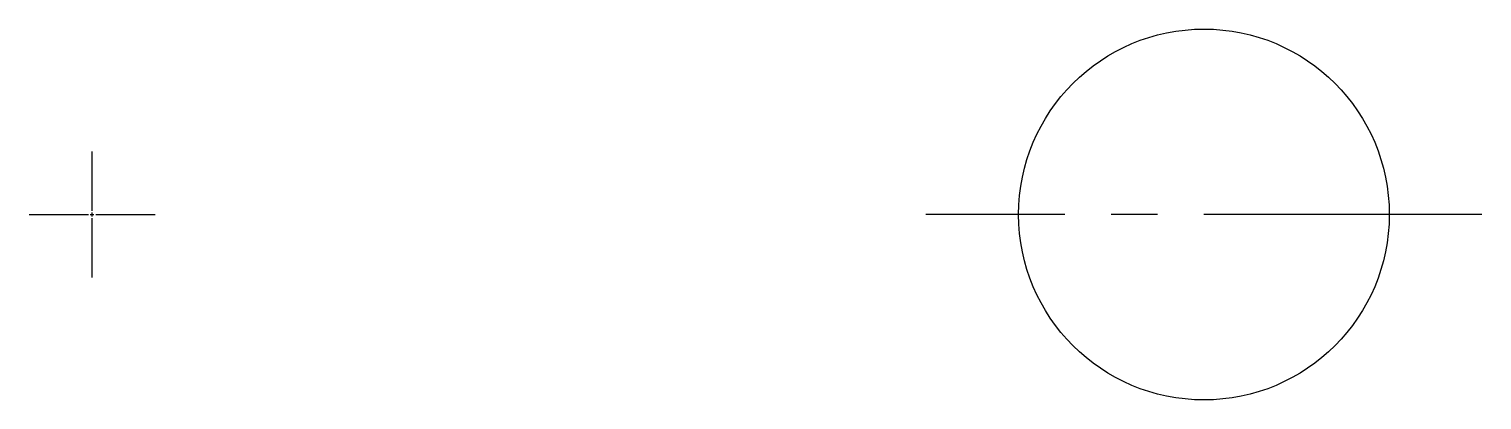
# Model space of a CAD drawing. Extents: x -0.17 to 3.75, y -0.5 to 0.5.
import ezdxf

# ---------------------------------------------------------------- set-up
doc = ezdxf.new("R2010")
doc.units = 0
doc.header["$MEASUREMENT"] = 0
doc.linetypes.add('CENTER2', pattern=[1.125, 0.75, -0.125, 0.125, -0.125])

# ---------------------------------------------------------------- blocks, each defined once
blk = doc.blocks.new('*U0')
at = {"color": 0, "linetype": 'CENTER2', "transparency": 16777216}
for p, q in [((0, 0.01), (0, 0.17)), ((-0.17, 0), (-0.01, 0)), ((0.01, 0), (0.17, 0)), ((0, -0.17), (0, -0.01))]:
    blk.add_line(p, q, dxfattribs=at)
at = {"color": 0, "linetype": 'Continuous', "transparency": 16777216}
for p, q in [((-0.005, 0), (0.005, 0)), ((0, -0.005), (0, 0.005))]:
    blk.add_line(p, q, dxfattribs=at)

msp = doc.modelspace()

# ---------------------------------------------------------------- linework, layer by layer
at = {"linetype": 'CENTER2'}
msp.add_line((3.75, 0), (2.25, 0), dxfattribs=at)
msp.add_circle((3, 0), 0.5)

# ---------------------------------------------------------------- block references
msp.add_blockref('*U0', (0, 0), dxfattribs=at)

doc.saveas('drawing.dxf')
